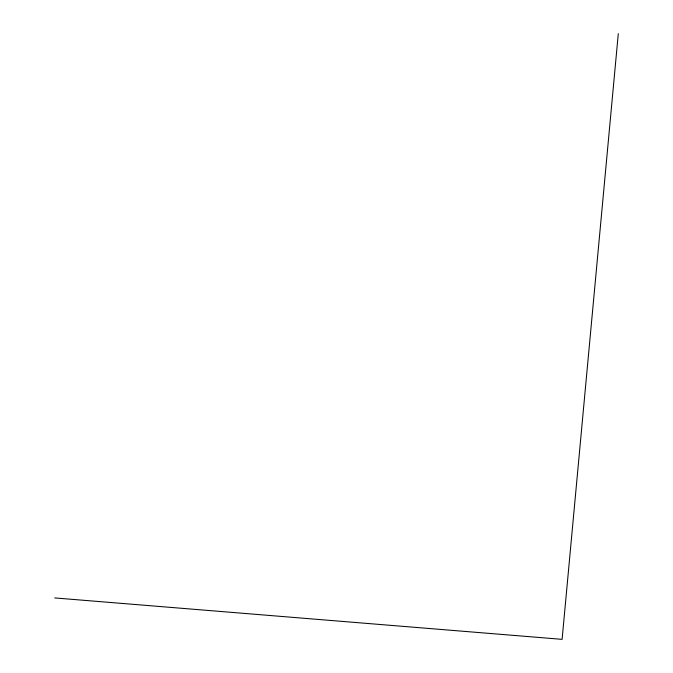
<?xml version="1.0" encoding="UTF-8"?>
<svg xmlns="http://www.w3.org/2000/svg" width="673" height="673" viewBox="0 0 673 673"><rect width="100%" height="100%" fill="white"/><g stroke="black" fill="none" stroke-linecap="round" stroke-linejoin="round"><path stroke-width="1.01" d="M618.294 33.65L562.106 639.35L54.706 597.927"/></g></svg>
